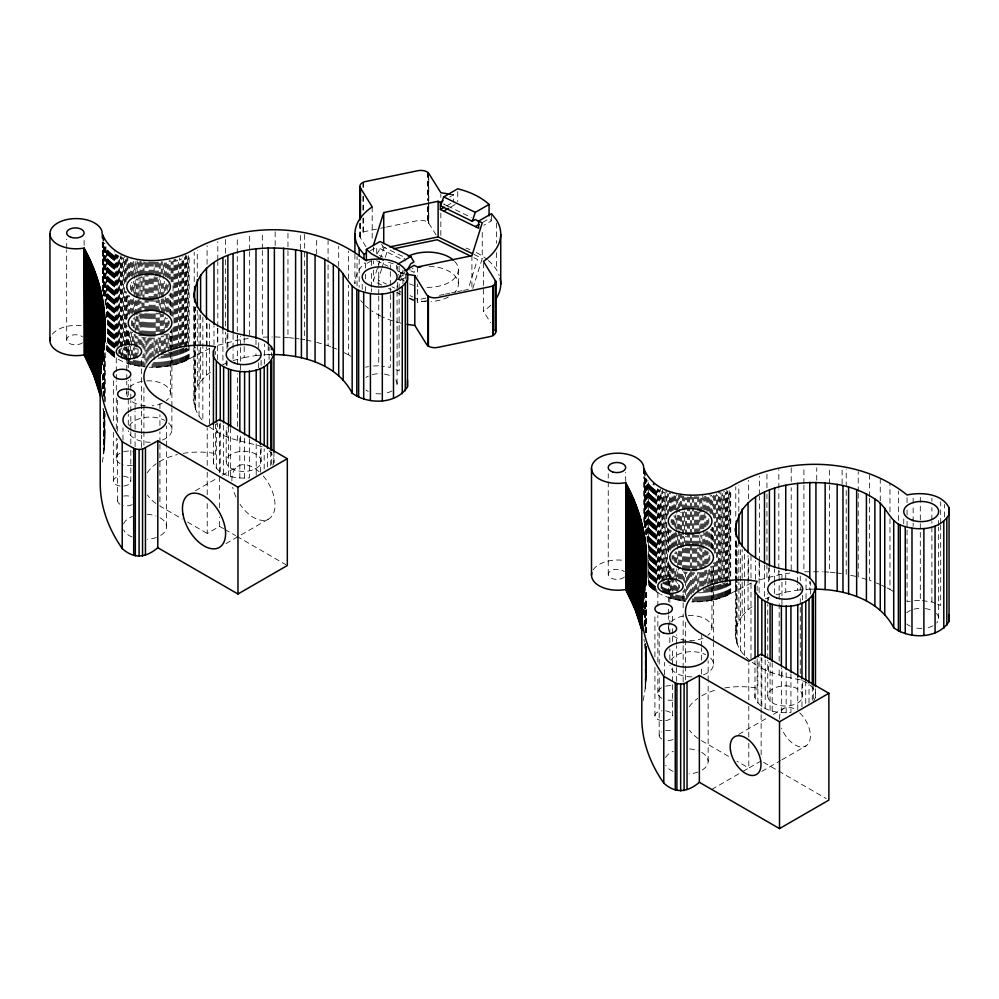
<?xml version="1.0" encoding="UTF-8"?>
<svg xmlns="http://www.w3.org/2000/svg" width="999" height="999" viewBox="0 0 999 999"><rect width="100%" height="100%" fill="white"/><g stroke="black" fill="none" stroke-linecap="round" stroke-linejoin="round"><path stroke-width="0.75" stroke-dasharray="5 3.75" d="M66.671 339.76L66.671 249.962M66.671 248.414L66.671 239.123M84.116 245.354L84.116 237.612M102.447 290.597L102.323 242.02M102.522 388.673L102.522 374.75M102.597 291.184L102.597 241.633M102.847 388.948L102.685 374.101M102.772 290.209L102.772 242.22M102.997 388.299L102.997 374.375M102.959 290.796L102.959 242.794M103.297 388.574L103.297 374.637M103.172 291.371L103.172 241.82M105.07 433.017L103.434 408.054M103.434 387.937L103.434 374.001M103.409 290.397L103.409 242.395M102.348 462.15L103.684 453.971L103.559 408.966M103.684 395.941L103.684 356.443M103.659 295.604L103.659 242.969M103.684 453.971L103.921 411.7M103.921 396.416L103.809 356.593M103.921 296.179L103.921 243.531M103.796 453.071L104.133 411.625M104.133 396.491L104.021 356.805M104.021 451.248L104.233 411.326M104.321 395.879L104.333 356.506M104.208 295.192L104.208 244.106M104.233 449.425L104.42 411.6M104.408 396.516L104.495 356.78M104.52 295.754L104.52 243.119M104.57 445.779L104.708 411.451L104.408 447.602M104.583 396.391L104.72 356.418M104.92 401.61L104.957 350.137M104.845 296.316L104.845 243.669M104.77 443.044L105.02 413.886M105.02 401.498L104.995 350.237M105.195 304.608L105.195 245.779M105.557 305.157L105.557 246.328M105.944 304.158L105.944 245.317M145.017 337.487L145.017 366.908C130.894 365.384 115.672 361.001 106.344 349.588L106.344 343.394M106.344 317.083L106.344 247.415M106.768 350.125L106.768 343.931M106.768 317.62L106.768 247.939M107.205 350.661L107.205 342.919M107.205 316.596L107.205 246.928M107.667 351.186L107.667 249.001M108.142 351.71L108.142 247.977M108.641 352.222L108.641 248.489M109.153 352.734L109.153 249.001M109.678 353.234L109.678 249.5M110.227 353.733L110.227 251.548M110.789 354.22L110.789 250.487M111.364 354.707L111.364 250.974M111.963 355.182L111.963 251.448M112.575 355.656L112.575 251.923M113.199 356.119L113.199 252.385M113.362 481.106L113.362 431.556M113.362 420.716L113.362 378.921M113.849 356.581L113.849 252.847M114.498 357.03L114.498 251.748M115.172 346.628L115.172 253.734M115.872 347.065L115.872 254.171M116.284 458.354L116.284 438.224M116.284 428.933L116.284 397.964M116.284 390.234L116.284 380.944M116.284 379.395L116.284 373.201M116.284 371.653L116.284 357.717M116.571 345.941L116.571 254.595M117.295 346.353L117.295 255.007M117.632 500.849L117.632 438.911M117.632 431.168L117.632 400.212M118.019 345.217L118.019 255.419M118.769 353.359L118.769 350.262M118.769 344.068L118.769 255.819M119.53 353.758L119.53 349.113M119.53 342.919L119.53 256.219M120.305 354.133L120.305 347.939M120.305 346.391L120.305 256.593M121.091 357.605L121.091 348.314M121.091 346.765L121.091 255.419M121.89 357.967L121.89 348.688M121.89 347.14L121.89 257.342M122.702 355.232L122.702 347.49M122.702 345.941L122.702 257.692M122.977 440.184L122.977 427.797M123.526 358.678L123.526 347.839M123.526 341.646L123.526 256.493M124.363 359.016L124.363 346.628M124.363 345.08L124.363 256.83M125.212 359.34L125.212 346.953M125.212 345.404L125.212 291.221M125.212 281.93L125.212 258.704M126.074 359.652L126.074 347.277M126.074 345.729L126.074 291.533M126.074 282.242L126.074 259.028M126.773 393.506L126.773 381.118M126.773 379.57L126.773 371.828M126.773 370.279L126.773 325.374M126.773 319.18L126.773 292.869M126.935 359.965L126.935 346.029M126.935 344.48L126.935 325.899M126.935 318.169L126.935 293.394M126.935 279.458L126.935 257.779M127.822 363.361L127.822 346.328M127.822 344.78L127.822 329.295M127.822 315.359L127.822 295.242M127.822 278.209L127.822 258.079M128.272 425.124L128.272 414.285M128.272 412.737L128.272 391.059M128.272 389.51L128.272 380.219M128.272 367.832L128.272 361.638M128.272 360.09L128.272 346.154M128.272 344.605L128.272 329.133M128.709 363.648L128.709 346.616M128.709 345.067L128.709 331.131M128.709 314.111L128.709 295.529M128.709 276.948L128.709 259.915M129.608 363.923L129.608 331.418M129.608 314.385L129.608 295.804M129.608 277.223L129.608 260.19M130.519 364.198L130.519 361.101M130.519 359.553L130.519 331.68M130.519 313.099L130.519 296.066M130.519 289.872L130.519 283.691M130.519 275.949L130.519 260.464M123.751 486.063A8.716 5.032 0 0 0 130.807 481.043L130.807 450.187M130.807 443.993L130.807 431.605M130.807 430.057L130.807 413.024M130.807 411.476L130.807 400.636M130.807 399.088L130.807 391.346M130.807 389.797L130.807 378.958M131.431 364.448L131.431 361.351M131.431 355.157L131.431 347.415M131.431 345.866L131.431 331.943M131.431 325.749L131.431 319.555M131.431 313.361L131.431 297.877M131.431 291.683L131.431 282.392M131.431 276.199L131.431 259.166M132.355 364.697L132.355 361.601M132.355 355.407L132.355 347.664M132.355 341.471L132.355 332.18M132.355 325.986L132.355 319.792M132.355 313.611L132.355 296.578M132.355 290.384L132.355 282.642M132.355 276.448L132.355 259.415M133.292 364.935L133.292 360.289M133.292 358.741L133.292 347.902M133.292 341.708L133.292 333.966M133.292 327.772L133.292 318.481M133.292 312.287L133.292 298.364M133.292 292.17L133.292 281.331M133.292 275.137L133.292 259.653M134.241 365.159L134.241 360.514M134.241 358.966L134.241 346.578M134.241 345.03L134.241 334.19M134.241 327.997L134.241 317.158M134.241 315.609L134.241 298.589M134.241 297.04L134.241 280.007M134.241 278.459L134.241 261.426M135.077 446.703L135.077 411.089M135.077 409.54L135.077 398.701M135.19 365.372L135.19 359.178M135.19 357.63L135.19 348.339M135.19 346.79L135.19 334.403M135.19 332.854L135.19 315.834M135.19 314.285L135.19 300.349M135.19 294.156L135.19 280.22M135.19 274.026L135.19 261.638M136.139 365.572L136.139 359.378M136.139 357.829L136.139 348.539M136.139 346.99L136.139 336.163M136.139 329.97L136.139 316.034M136.139 314.485L136.139 299.001M136.139 297.452L136.139 278.871M136.139 277.322L136.139 260.289M137.1 365.771L137.1 359.578M137.1 358.029L137.1 348.738M137.1 347.19L137.1 336.351M137.1 330.157L137.1 316.221M137.1 314.673L137.1 299.188M137.1 297.64L137.1 279.071M137.1 272.877L137.1 260.489M138.074 365.946L138.074 359.752M138.074 353.559L138.074 348.913M138.074 342.719L138.074 336.538M138.074 330.344L138.074 314.86M138.074 313.311L138.074 299.375M138.074 297.827L138.074 277.697M138.074 276.149L138.074 260.664M139.048 366.121L139.048 358.379M139.048 344.443L139.048 335.152M139.048 333.604L139.048 315.022M139.048 313.474L139.048 277.872M139.048 276.323L139.048 260.839M140.035 366.283L140.035 358.541M140.035 344.605L140.035 313.636M140.035 312.088L140.035 301.248M140.035 299.7L140.035 276.486M140.035 274.937L140.035 261.001M141.021 366.421L141.021 358.678M141.021 344.755L141.021 313.786M141.021 312.237L141.021 301.398M141.021 295.204L141.021 276.623M141.021 275.075L141.021 261.151M141.596 447.515L141.596 435.127M141.596 433.578L141.596 410.352M141.596 408.803L141.596 357.717M142.008 366.558L142.008 357.267M142.008 346.428L142.008 337.15M142.008 335.602L142.008 313.923M142.008 307.729L142.008 301.536M142.008 295.342L142.008 276.76M142.008 275.212L142.008 262.824M143.007 366.683L143.007 354.295M143.007 348.102L143.007 337.275M143.007 335.726L143.007 314.048M143.007 307.854L143.007 301.661M143.007 300.112L143.007 262.949M143.918 445.229L143.918 386.401M144.006 366.795L144.006 337.387M144.006 335.839L144.006 314.161M144.006 307.967L144.006 261.526M145.017 335.939L145.017 312.712M145.017 311.164L145.017 261.626M146.029 363.898L146.029 337.575M146.029 336.026L146.029 312.799M146.029 311.251L146.029 261.713M147.028 362.425L147.028 337.65M147.028 336.101L147.028 312.887M147.028 311.338L147.028 261.788M148.052 360.951L148.052 337.724M148.052 336.176L148.052 312.949M148.052 311.401L148.052 261.863M149.063 359.453L149.063 337.774M149.063 336.226L149.063 261.913M150.075 357.954L150.075 337.824M150.075 336.276L150.075 261.963M151.099 357.979L151.099 337.849M151.099 336.313L151.099 261.988M209.765 348.389L191.296 357.729A51.486 29.72 0 0 1 189.148 358.991C177.884 365.135 164.847 367.42 152.11 367.295L152.11 364.198M152.11 356.456L152.11 337.874M152.11 336.326L152.11 262.013M153.134 367.307L153.134 362.662M153.134 356.468L153.134 337.887M153.134 336.338L153.134 262.025M154.158 367.295L154.158 361.101M154.158 359.553L154.158 337.887M154.158 336.338L154.158 300.724M154.158 299.176L154.158 262.025M155.17 367.282L155.17 361.089M155.17 354.895L155.17 337.874M155.17 336.326L155.17 300.711M155.17 299.163L155.17 277.485M155.17 275.936L155.17 262M156.194 367.257L156.194 359.515M156.194 353.321L156.194 337.849M156.194 331.656L156.194 313.074M156.194 311.526L156.194 300.687M156.194 299.138L156.194 277.46M156.194 275.911L156.194 261.975M157.205 367.22L157.205 359.478M157.205 353.284L157.205 337.812M157.205 331.618L157.205 313.037M157.205 311.488L157.205 300.649M157.205 299.101L157.205 277.422M157.205 275.874L157.205 261.938M158.229 367.17L158.229 357.879M158.229 356.331L158.229 337.762M158.229 331.568L158.229 312.987M158.229 311.438L158.229 277.372M158.229 275.824L158.229 261.888M159.241 367.108L159.241 357.829M159.241 351.636L159.241 337.699M159.241 331.506L159.241 298.988M159.241 297.44L159.241 278.858M159.241 277.31L159.241 261.838M159.927 444.168L159.927 506.093L182.268 519.018M159.927 442.619L159.927 431.78M159.927 425.586L159.927 414.747M159.927 408.554L159.927 402.36M160.252 367.045L160.252 357.754M160.252 351.561L160.252 336.076M160.252 334.528L160.252 300.462M160.252 294.268L160.252 278.796M160.252 277.247L160.252 261.763M161.264 366.958L161.264 356.119M161.264 354.57L161.264 335.989M161.264 334.44L161.264 314.323M161.264 312.774L161.264 298.838M161.264 297.29L161.264 280.257M161.264 274.063L161.264 261.676M162.263 366.858L162.263 356.019M162.263 354.483L162.263 335.901M162.263 334.353L162.263 314.223M162.263 312.675L162.263 298.738M162.263 297.19L162.263 280.157M162.263 273.963L162.263 261.588M163.274 366.758L163.274 355.919M163.274 354.37L163.274 335.789M163.274 334.24L163.274 314.111M163.274 312.562L163.274 298.639M163.274 297.09L163.274 280.057M163.274 278.509L163.274 261.476M164.273 366.633L164.273 354.258M164.273 352.709L164.273 334.128M164.273 332.58L164.273 315.547M164.273 313.998L164.273 298.514M164.273 292.32L164.273 281.481M164.273 275.287L164.273 262.912M165.26 366.508L165.26 354.121M165.26 352.572L165.26 333.991M165.26 327.797L165.26 316.97M165.26 310.776L165.26 296.84M165.26 290.647L165.26 282.904M165.26 276.711L165.26 262.774M166.259 366.371L166.259 353.983M166.259 347.789L166.259 333.853M166.259 327.66L166.259 318.369M166.259 312.175L166.259 296.691M166.259 288.961L166.259 282.767M166.259 276.573L166.259 261.089M166.583 526.698L166.583 447.727M166.583 446.178L166.583 426.061M167.245 366.221L167.245 353.833M167.245 347.64L167.245 333.703M167.245 327.51L167.245 318.219M167.245 312.025L167.245 296.541M167.245 290.347L167.245 284.153M167.245 277.959L167.245 260.939M168.219 366.046L168.219 353.671M168.219 352.123L168.219 333.541M168.219 325.799L168.219 319.605M168.219 311.863L168.219 296.378M168.219 287.088L168.219 283.991M168.219 277.797L168.219 260.776M169.193 365.871L169.193 331.818M169.193 324.076L169.193 320.979M169.193 313.236L169.193 294.655M169.193 279.171L169.193 260.602M170.167 365.696L170.167 351.76M170.167 350.212L170.167 331.631M170.167 314.598L170.167 292.919M170.167 278.996L170.167 260.414M170.392 393.306L170.392 351.511M170.392 349.962L170.392 331.381M170.392 314.348L170.392 294.218M171.129 365.497L171.129 351.561M171.129 350.012L171.129 329.882M171.129 315.946L171.129 291.184M171.129 281.893L171.129 261.763M171.89 429.57L171.89 407.892M171.89 406.343L171.89 352.16M171.89 350.612L171.89 328.933M172.078 365.284L172.078 352.897M172.078 346.703L172.078 329.682M172.078 315.746L172.078 290.971M172.078 281.681L172.078 261.551M173.027 365.072L173.027 351.136M173.027 349.588L173.027 327.909M173.027 317.07L173.027 261.338M173.963 364.835L173.963 350.899M173.963 349.363L173.963 259.553M174.9 364.598L174.9 350.661M174.9 349.113L174.9 259.315M175.812 364.348L175.812 350.412M175.812 348.863L175.812 259.066M176.736 364.086L176.736 350.149M176.736 348.601L176.736 260.352M177.635 363.811L177.635 349.887M177.635 348.339L177.635 260.09M178.534 363.536L178.534 259.802M179.42 363.236L179.42 349.313M179.42 347.764L179.42 257.967M180.295 362.937L180.295 349.001M180.295 347.452L180.295 259.203M181.156 362.625L181.156 348.688M181.156 347.14L181.156 258.891M182.005 362.312L182.005 258.579M182.854 361.975L182.854 256.693M183.679 361.638L183.679 257.904M184.503 361.288L184.503 348.901M184.503 347.352L184.503 257.555M185.315 360.926L185.315 348.539M185.315 346.99L185.315 255.644M186.101 360.552L186.101 348.164M186.101 346.616L186.101 255.269M186.888 360.177L186.888 347.789M186.888 346.241L186.888 256.443M187.65 359.79L187.65 348.951M187.65 342.757L187.65 256.056M188.411 359.39L188.411 348.551M188.411 347.003L188.411 255.657M189.148 358.991L189.148 255.257M202.847 317.22L202.847 420.954C197.814 415.247 194.081 408.191 193.831 400.449L193.831 347.802M193.831 346.253L193.831 304.458M194.218 355.919L194.218 304.832M194.218 281.606L194.218 252.185M193.831 400.449L194.63 393.344L194.63 305.095M194.955 407.53L194.955 306.893M195.529 409.278L195.529 347.34M195.529 345.791L195.529 307.093M194.63 393.344L197.352 386.413L197.265 309.29M197.265 276.773L197.265 250.449M199.038 416.096L199.038 313.911M197.352 386.413L200.612 381.418L200.612 347.352M200.612 345.804L200.612 314.847M200.612 381.418L206.481 375.162L206.481 347.302M206.481 345.754L206.481 320.979M207.08 346.316L207.08 321.541M207.08 264.26L207.08 245.679M223.564 528.658L219.58 526.348L207.218 533.466L207.218 500.949M207.218 494.755L207.218 471.54M207.218 465.347L207.218 428.184M209.415 423.876L209.415 348.002M209.415 346.453L209.415 321.69M249.363 439.173L249.363 477.884C236.376 478.921 219.28 476.685 213.424 463.211L213.486 425.187M213.986 344.755L213.986 326.173M213.424 463.211L213.486 457.704L215.572 453.596L215.572 424.175M215.572 354.508L215.572 351.411M216.321 468.469L216.321 423.576M262.163 446.728C247.365 441.933 231.194 440.609 217.545 432.317L217.545 423.027M217.545 359.553L217.545 328.584M217.807 328.296L217.807 345.329L237.275 340.234L248.276 338.499M217.807 326.748L217.807 261.726M217.807 260.177L217.807 241.596M219.58 526.348L219.58 517.057M219.58 507.779L219.58 422.614M220.267 471.928L220.267 422.39M222.914 329.021L222.914 364.623L231.768 361.076M223.626 473.901L223.626 424.363M225.374 343.032L225.374 332.192M225.374 325.999L225.374 259.428M225.374 253.234L225.374 237.75M226.199 461.313L226.199 427.247M226.199 365.322L226.199 360.676M227.01 436.863L227.01 427.572M227.01 365.646L227.01 361.001M227.01 348.614L227.01 331.581M227.859 347.015L227.859 331.531M228.521 475.899L228.521 426.348M230.644 476.535L230.644 428.534M233.067 359.053L233.067 349.762M233.067 348.214L233.067 334.278M237.275 340.234L237.275 255.082M237.275 253.534L237.275 236.513M237.6 440.497L237.6 432.754M237.6 426.561L237.6 373.926M237.6 364.635L237.6 347.602M237.6 346.054L237.6 335.214M239.822 478.059L239.822 434.715M240.397 441.258L240.397 435.064M240.397 370.03L240.397 346.815M240.397 345.267L240.397 335.976M233.067 360.602L244.193 357.542L244.193 337.412M244.605 478.184L244.605 436.388M249.65 335.177L249.65 251.573M249.65 250.025L249.65 232.992M244.193 357.542L255.994 355.519L255.994 350.874M255.994 344.68L255.994 340.035M256.206 475.074L256.206 442.569M258.691 367.844L258.691 361.65M258.691 347.714L258.704 341.521M260.402 472.202L260.402 445.879M261.089 461.401A17.445 10.077 0 0 0 234.99 452.609A17.445 10.077 0 0 0 234.852 470.054A17.445 10.077 0 0 0 261.089 461.401L261.089 445.916M261.089 365.409L261.089 359.215M262.337 250.462L262.337 337.163L272.327 336.975M262.337 248.913L262.337 231.88M264.186 468.956L264.186 448.826M264.473 364.111L264.473 343.981M267.457 466.933L267.457 451.448M263.636 354.932L268.207 354.595L268.207 345.304M269.106 359.528L269.106 347.14M270.717 465.584L270.717 451.648M271.416 355.756L271.416 352.659M271.728 464.323L271.728 451.948M272.814 465.097L273.901 462.762L273.901 453.471M275.175 245.579L275.175 231.643M293.556 338.211L287.962 337.55L287.962 232.268M300.537 249.25L300.537 235.314M304.658 234.453L304.658 339.735L300.537 339.048M316.671 254.096L316.671 237.063M330.731 346.79L328.072 345.754L328.072 263.699M328.072 262.15L328.072 240.472M338.698 266.308L338.698 246.179M350.874 356.318L348.401 354.757L348.401 285.09M348.401 278.896L348.401 251.024M357.055 285.914L357.055 256.506M362.187 289.298L362.187 283.104M365.497 291.308L365.497 286.663M365.497 278.921L365.497 274.275M365.497 268.094L365.497 261.9M371.591 291.77L371.591 288.674M371.591 287.125L371.591 271.641M371.591 265.447L371.591 260.801M378.746 296.079L378.746 365.759L371.591 366.084M378.746 294.53L378.746 260.477M390.322 294.593L390.322 367.357L381.643 366.158M390.322 293.044L390.322 286.85M390.322 285.302L390.322 271.366M390.322 269.817L390.322 262.075M397.09 383.828L397.09 292.482M397.09 290.934L397.09 283.192M399.138 290.397L399.138 370.904L392.844 368.369M399.138 288.848L399.138 265.622M402.934 283.778L402.934 269.842M405.756 279.083L405.756 272.889M608.241 574.338L608.241 473.713M625.686 481.493L625.686 472.202M643.368 614.997L643.368 608.803M643.556 614.36L643.556 609.715M643.743 613.711L643.743 609.065M643.918 614.622L643.918 609.977M644.018 522.09L643.88 476.61M644.093 613.973L644.093 609.328M644.168 522.677L644.168 477.772M644.405 625.087L644.405 600.312M644.33 521.703L644.33 476.81M644.567 625.986L644.567 601.223M644.53 526.935L644.53 477.385M644.717 625.349L644.717 600.574M644.742 527.509L644.742 476.411M644.855 626.261L644.855 599.937M644.967 526.535L644.967 476.985M643.206 700.536A304.42 175.749 0 0 1 643.731 697.639L645.242 688.561L645.242 643.668M645.254 625.886L645.129 600.212M645.217 527.097L645.217 477.559M645.242 688.561L645.366 643.831M645.366 625.724L645.366 600.474M645.366 687.662L645.591 644.03M645.479 626.361L645.479 600.049M645.491 527.672L645.491 476.573M645.479 686.75L645.691 646.216M645.704 632.629L645.804 591.733M645.779 534.428L645.779 480.232M645.691 684.927L645.978 646.191M645.978 632.255L646.066 591.371M646.078 534.989L646.078 479.245M645.978 682.192L646.128 646.316M646.141 632.529L646.203 591.208M646.128 680.369L646.341 646.103M646.44 632.467L646.39 591.283M646.415 533.99L646.415 479.807M646.328 677.634L646.515 646.128M646.628 632.629L646.578 591.196M646.753 534.552L646.753 478.808M647.127 541.296L647.127 480.906M647.502 541.833L647.502 481.456M647.914 542.382L647.914 480.444M660.339 594.143L653.521 589.772L648.326 584.715L648.326 482.529M648.776 585.252L648.776 481.518M649.225 585.776L649.225 482.042M649.7 586.301L649.7 482.567M650.199 586.813L650.199 483.079M650.711 587.325L650.711 485.139M651.236 587.824L651.236 484.09M651.785 588.324L651.785 484.59M652.347 588.811L652.347 485.077M652.921 589.298L652.921 484.016M653.521 589.772L653.521 482.942M654.133 590.247L654.133 483.416M654.757 590.709L654.757 486.975M661.9 720.641A8.716 5.032 0 0 1 654.919 715.696L654.919 666.146M654.919 656.855L654.919 615.059M655.406 591.171L655.406 487.437M656.068 583.878L656.068 487.887M656.743 592.057L656.743 588.96M656.743 582.767L656.743 488.324M657.429 580.107L657.429 488.761M657.841 692.944L657.854 671.266M657.854 661.975L657.854 632.554M657.854 626.361L657.854 615.534M657.854 606.243L657.854 590.759M658.129 578.983L658.129 489.185M658.853 579.395L658.853 489.597M659.19 735.439L659.19 673.501M659.19 664.21L659.19 633.254M659.59 579.807L659.59 490.01M660.339 578.658L660.339 488.861M661.101 588.336L661.101 583.691M661.101 577.509L661.101 490.809M661.862 588.723L661.862 582.529M661.862 580.981L661.862 491.183M662.649 592.195L662.649 582.904M662.649 581.356L662.662 490.01M663.461 592.557L663.461 581.718M663.461 580.169L663.461 491.92M664.273 592.919L664.273 582.08M664.273 580.531L664.273 492.282M664.535 674.775L664.535 662.387M665.097 593.269L665.097 582.429M665.097 576.236L665.097 492.632M665.921 593.606L665.921 581.218M665.921 579.67L665.921 491.421M666.77 593.93L666.77 581.543M666.77 579.994L666.77 491.745M667.632 594.243L667.632 527.672M667.632 515.284L667.632 493.606M668.343 628.096L668.343 615.709M668.343 614.16L668.343 607.966M668.343 601.773L668.343 561.513M668.343 552.222L668.343 527.46M668.506 594.555L668.506 562.037M668.506 551.198L668.506 527.984M668.506 514.048L668.506 493.918M669.38 594.855L669.38 580.918M669.38 579.37L669.38 563.886M669.38 549.949L669.38 529.832M669.38 511.251L669.38 492.669M669.829 659.715L669.829 648.875M669.829 642.682L669.829 616.358M669.829 602.422L669.829 596.228M669.829 594.68L669.829 563.723M685.576 571.977L685.576 601.386L670.267 598.239L670.267 581.206M670.267 579.657L670.267 564.173M670.267 550.237L670.267 530.119M670.267 511.538L670.267 492.957M671.166 598.513L671.166 565.996M671.166 548.975L671.166 530.394M671.166 522.652L671.166 519.555M671.166 511.813L671.166 494.78M672.077 598.788L672.077 592.594M672.077 591.046L672.077 566.271M672.077 560.077L672.077 555.432M672.077 547.689L672.077 532.205M672.077 524.463L672.077 516.72M672.077 510.539L672.077 491.958M665.646 720.616A8.716 5.032 0 0 0 672.364 715.734L672.364 683.216M672.364 681.668L672.364 666.196M672.364 664.647L672.364 647.614M672.364 641.42L672.364 635.227M672.364 633.678L672.364 627.484M672.364 621.291L672.364 613.548M673.001 599.038L673.001 592.844M673.001 591.296L673.001 566.52M673.001 558.791L673.001 555.694M673.001 547.952L673.001 532.467M673.001 524.725L673.001 516.982M673.001 510.789L673.001 492.207M673.925 599.288L673.925 596.191M673.925 589.997L673.925 568.319M673.925 560.576L673.925 554.383M673.925 546.64L673.925 532.717M673.925 524.975L673.925 515.684M673.925 509.49L673.925 494.006M674.862 599.525L674.862 596.428M674.862 590.234L674.862 582.492M674.862 576.298L674.862 568.556M674.862 562.362L674.862 553.071M674.862 546.878L674.862 532.942M674.862 526.76L674.862 515.921M674.862 509.727L674.862 494.243M675.799 599.75L675.799 592.007M675.799 590.459L675.799 578.071M675.799 576.523L675.799 568.781M675.799 562.587L675.799 551.748M675.799 545.554L675.799 530.069M675.799 528.533L675.799 511.5M675.799 509.952L675.799 492.919M676.635 681.293L676.635 667.357M676.635 665.809L676.635 645.679M676.635 644.13L676.635 634.84M676.748 599.962L676.748 581.381M676.748 579.832L676.748 568.993M676.748 562.799L676.748 551.96M676.748 545.766L676.748 533.391M676.748 531.843L676.748 514.81M676.748 513.261L676.748 494.68M677.709 600.162L677.709 593.968M677.709 592.419L677.709 583.129M677.709 576.935L677.709 569.205M677.709 567.657L677.709 550.624M677.709 549.075L677.709 535.139M677.709 528.946L677.709 513.461M677.709 511.913L677.709 496.428M678.671 600.362L678.671 591.071M678.671 589.522L678.671 580.232M678.671 578.683L678.671 566.296M678.671 564.747L678.671 546.166M678.671 544.617L678.671 530.681M678.671 529.133L678.671 510.564M678.671 509.015L678.671 495.079M679.645 600.536L679.645 594.343M679.645 588.149L679.645 585.052M679.645 578.858L679.645 571.116M679.645 564.922L679.645 546.353M679.645 544.805L679.645 530.869M679.645 529.32L679.645 509.19M679.645 507.642L679.645 495.254M680.619 600.711L680.619 592.969M680.619 579.033L680.619 571.291M680.619 565.097L680.619 512.462M680.619 506.268L680.619 493.881M681.593 600.861L681.593 593.131M681.593 579.195L681.593 571.453M681.593 565.259L681.593 512.612M681.593 506.418L681.593 495.591M682.579 601.011L682.579 591.72M682.579 579.333L682.579 548.376M682.579 546.828L682.579 535.988M682.579 534.44L682.579 511.213M682.579 509.665L682.579 495.729M683.154 682.105L683.154 669.717M683.154 668.169L683.154 644.942M683.154 643.393L683.154 613.985M683.154 607.792L683.154 590.759M683.578 601.148L683.578 590.309M683.578 581.018L683.578 571.728M683.578 570.192L683.578 548.513M683.578 546.965L683.578 536.126M683.578 534.577L683.578 511.351M683.578 509.802L683.578 495.866M684.577 601.273L684.577 588.886M684.577 582.692L684.577 571.853M684.577 570.317L684.577 548.638M684.577 542.445L684.577 536.251M684.577 530.057L684.577 511.476M684.577 509.927L684.577 497.539M685.476 679.819L685.476 620.978M685.576 570.429L685.576 547.202M685.576 545.654L685.576 536.363M685.576 534.815L685.576 497.652M686.575 599.937L686.575 572.077M686.575 570.529L686.575 547.302M686.575 545.754L686.575 536.463M686.575 534.915L686.575 497.764M687.587 598.488L687.587 572.165M687.587 570.616L687.587 547.39M687.587 545.841L687.587 496.303M688.598 597.015L688.598 572.24M688.598 570.691L688.598 547.477M688.598 545.929L688.598 496.378M689.61 595.529L689.61 572.315M689.61 570.766L689.61 547.539M689.61 545.991L689.61 496.453M690.621 594.043L690.621 569.268M690.621 567.719L690.621 544.505M690.621 542.957L690.621 494.955M691.645 594.093L691.645 569.318M691.645 567.769L691.645 544.542M691.645 542.994L691.645 496.553M751.323 582.979L732.854 592.32A51.486 29.72 0 0 1 730.719 593.581C719.143 599.875 705.731 602.135 692.657 601.86L692.657 598.763M692.657 592.569L692.657 572.439M692.657 570.891L692.657 547.677M692.657 546.128L692.657 496.578M693.681 601.885L693.681 598.788M693.681 592.594L693.681 572.464M693.681 570.916L693.681 547.689M693.681 546.141L693.681 496.603M694.692 601.885L694.692 597.252M694.692 591.058L694.692 572.477M694.692 570.928L694.692 547.702M694.692 546.153L694.692 535.314M694.692 533.766L694.692 496.615M695.716 601.885L695.716 595.691M695.716 589.497L695.716 572.477M695.716 570.928L695.716 547.702M695.716 546.153L695.716 535.314M695.716 533.766L695.716 496.603M696.74 601.873L696.74 595.679M696.74 589.485L696.74 572.452M696.74 570.916L696.74 547.689M696.74 546.141L696.74 535.302M696.74 533.753L696.74 496.59M697.752 601.848L697.752 594.105M697.752 592.557L697.752 572.427M697.752 566.246L697.752 547.664M697.752 546.116L697.752 535.277M697.752 533.728L697.752 512.05M697.752 510.501L697.752 496.565M698.776 601.81L698.776 592.519M698.776 590.971L698.776 572.39M698.776 566.208L698.776 547.627M698.776 546.078L698.776 535.239M698.776 533.691L698.776 512.012M698.776 510.464L698.776 496.528M699.787 601.76L699.787 592.469M699.787 586.276L699.787 569.255M699.787 567.707L699.787 544.48M699.787 542.932L699.787 532.092M699.787 530.544L699.787 496.478M700.799 601.698L700.799 592.407M700.799 586.226L700.799 547.514M700.799 545.966L700.799 535.127M700.799 528.933L700.799 513.449M700.799 511.9L700.799 496.428M701.498 674.113L701.498 666.37M701.498 660.177L701.498 647.789M701.498 646.241L701.498 635.401M701.81 601.635L701.81 592.345M701.81 586.151L701.81 570.666M701.81 569.118L701.81 548.988M701.81 547.44L701.81 535.052M701.81 528.858L701.81 513.386M701.81 511.838L701.81 496.353M702.821 601.548L702.821 592.257M702.821 586.063L702.821 567.482M702.821 565.933L702.821 545.816M702.821 544.268L702.821 534.977M702.821 528.783L702.821 510.202M702.821 508.653L702.821 494.717M703.833 601.448L703.833 587.512M703.833 585.963L703.833 567.395M703.833 565.846L703.833 545.716M703.833 544.168L703.833 530.232M703.833 528.683L703.833 511.65M703.833 510.102L703.833 497.714M704.832 601.348L704.832 590.509M704.832 584.315L704.832 565.734M704.832 564.185L704.832 550.249M704.832 544.055L704.832 533.216M704.832 527.035L704.832 511.55M704.832 510.002L704.832 494.517M705.831 601.223L705.831 585.739M705.831 584.19L705.831 565.621M705.831 564.073L705.831 547.04M705.831 545.491L705.831 528.459M705.831 526.91L705.831 516.071M705.831 509.877L705.831 494.393M706.83 601.098L706.83 588.711M706.83 582.517L706.83 570.129M706.83 563.936L706.83 551.548M706.83 545.354L706.83 531.431M706.83 525.237L706.83 517.494M706.83 511.301L706.83 495.816M707.816 600.961L707.816 588.573M707.816 587.025L707.816 569.992M707.816 563.798L707.816 551.411M707.816 545.217L707.816 531.281M707.816 525.087L707.816 517.357M707.816 511.163L707.816 495.679M708.154 761.275L708.154 682.317M708.154 680.769L708.154 660.651M708.803 600.799L708.803 585.327M708.803 583.778L708.803 568.294M708.803 562.1L708.803 552.809M708.803 546.615L708.803 531.131M708.803 523.389L708.803 518.743M708.803 511.001L708.803 495.529M709.777 600.636L709.777 568.131M709.777 560.389L709.777 554.195M709.777 546.453L709.777 530.968M709.777 512.387L709.777 493.818M710.751 600.461L710.751 586.538M710.751 584.989L710.751 566.408M710.751 547.827L710.751 529.245M710.751 513.761L710.751 495.192M711.725 600.274L711.725 586.351M711.725 584.802L711.725 566.221M711.725 547.639L711.725 529.058M711.725 513.573L711.725 495.005M711.95 627.896L711.95 587.649M711.95 581.455L711.95 565.971M711.95 548.938L711.95 527.26M712.687 600.087L712.687 586.151M712.687 584.602L712.687 566.021M712.687 548.988L712.687 527.322M712.687 514.935L712.687 496.353M713.448 664.16L713.448 642.482M713.448 640.933L713.448 563.523M713.636 599.875L713.636 582.842M713.636 581.293L713.636 562.724M713.636 550.337L713.636 524.013M713.636 517.819L713.636 493.044M714.585 599.662L714.585 585.726M714.585 584.178L714.585 562.499M714.585 553.209L714.585 494.38M715.521 599.425L715.521 585.489M715.521 583.94L715.521 562.275M715.521 552.984L715.521 494.143M716.458 599.188L716.458 585.252M716.458 583.703L716.458 493.906M717.382 598.938L717.382 585.002M717.382 583.453L717.382 495.204M718.293 598.676L718.293 581.643M718.293 580.094L718.293 491.845M719.193 598.401L719.193 491.57M720.092 598.126L720.092 492.844M720.978 597.827L720.978 583.891M720.978 582.355L720.978 492.544M721.852 597.527L721.852 585.139M721.852 578.945L721.852 493.793M722.714 597.215L722.714 584.827M722.714 583.279L722.714 493.481M723.576 596.89L723.576 491.62M724.412 596.565L724.412 491.283M725.249 596.228L725.249 583.841M725.249 582.292L725.249 492.495M726.061 595.866L726.061 583.491M726.061 581.942L726.061 492.145M726.872 595.516L726.872 583.129M726.872 581.58L726.872 490.234M727.672 595.142L727.672 582.754M727.672 581.206L727.672 491.408M728.446 594.767L728.446 583.928M728.446 577.734L728.446 491.033M729.22 594.38L729.22 583.541M729.22 581.992L729.22 490.646M729.969 593.98L729.969 490.247M730.719 593.581L730.719 489.847M749.887 660.551C742.057 654.333 735.751 645.317 735.389 635.027L735.389 582.392M735.389 580.844L735.389 537.487M735.776 590.509L735.776 539.423M735.776 516.196L735.776 486.775M735.389 635.027L736.188 627.934L736.188 539.685M736.513 642.12L736.513 539.935M737.1 643.868L737.1 544.78M736.188 627.934L738.91 621.003L738.91 582.292M738.823 581.031L738.823 543.881M738.823 511.363L738.823 485.039M740.596 650.686L740.596 582.554M740.596 581.006L740.596 548.501M738.91 621.003L742.17 616.008L742.17 549.425M744.405 655.544L744.405 548.713M742.17 616.008L748.051 609.752L748.051 555.569M748.638 580.906L748.638 556.131M748.638 498.851L748.638 480.269M748.788 743.281L748.788 768.056L742.17 771.877M748.788 737.087L748.788 706.118M748.788 699.937L748.788 662.774M750.986 658.466L750.986 579.495M750.986 577.946L750.986 554.732M790.933 673.763L790.933 712.474C777.946 713.511 760.838 711.276 754.982 697.801L754.982 660.651M755.544 579.345L755.544 560.764M754.982 697.801L755.044 692.295L757.142 688.186L757.142 658.766M757.142 590.646L757.142 586.001M757.879 703.059L757.879 659.715M800.261 679.844C786.113 677.122 771.815 673.975 759.103 666.907L759.103 657.617M759.103 592.582L759.103 584.852M759.103 583.304L759.103 561.625M759.365 562.887L759.365 579.919L778.833 574.825L789.834 573.076M759.365 561.338L759.365 496.316M759.365 494.767L759.365 476.186M761.138 754.745L761.138 714.497M761.138 712.949L761.138 657.205M761.825 706.518L761.825 658.528M764.485 565.159L764.485 599.213L769.417 597.09M765.197 708.491L765.197 658.94M766.945 577.622L766.945 494.018M766.945 487.824L766.945 473.888M767.756 695.903L767.756 660.289M767.756 658.741L767.756 604.557M767.756 603.009L767.756 593.718M768.581 671.453L768.581 662.162M768.581 600.237L768.581 597.14M768.581 581.655L768.581 566.171M769.417 580.057L769.417 567.669M770.079 710.489L770.079 662.487M772.202 711.126L772.202 663.124M774.637 593.643L774.637 582.804M774.637 581.256L774.637 568.868M778.833 574.825L778.833 570.179M778.833 568.631L778.833 489.672M778.833 488.124L778.833 469.542M779.158 675.087L779.158 667.344M779.158 661.151L779.158 600.774M779.158 599.225L779.158 582.192M779.158 580.644L779.158 571.353M781.38 712.649L781.38 667.757M781.955 675.848L781.955 669.655M781.955 604.62L781.955 581.406M781.955 579.857L781.955 572.115M776.023 594.805L785.751 592.132L785.751 581.293M785.751 579.745L785.751 572.002M786.163 712.774L786.163 672.527M791.208 569.767L791.208 487.712M791.208 481.518L791.208 467.582M785.751 592.132L797.564 590.109L797.564 583.916M797.564 582.367L797.564 574.625M797.764 709.665L797.764 678.708M800.261 673.651L800.261 597.789M800.261 590.047L800.261 586.95M800.261 580.756L800.261 576.111M801.96 706.78L801.96 680.469M802.647 695.991A17.445 10.077 0 0 0 776.548 687.2A17.445 10.077 0 0 0 776.41 704.645A17.445 10.077 0 0 0 802.647 695.991L802.647 680.506M802.647 599.999L802.647 595.354M803.908 485.052L803.908 571.753L822.427 571.79M803.908 483.504L803.908 466.471M805.743 703.533L805.743 681.867M806.043 598.688L806.043 578.571M809.015 703.071L809.015 684.49M797.564 590.109L809.777 589.173L809.777 581.443M810.664 594.118L810.664 581.73M812.274 700.174L812.274 686.238M813.298 698.913L813.298 686.538M813.298 702.01L815.459 697.352L815.459 688.061M816.732 480.157L816.732 467.782M835.114 572.802L829.532 572.14L829.532 485.439M829.532 483.891L829.532 466.858M842.107 483.841L842.107 468.356M846.215 574.325L846.215 469.043M858.228 493.331L858.228 576.935L866.782 579.482M858.228 491.783L858.228 471.653M869.63 498.276L869.63 580.344L874.949 582.417M869.63 496.728L869.63 475.062M880.256 500.886L880.256 479.22M893.68 591.695L889.972 589.348L889.972 518.131M889.972 511.938L889.972 484.065M898.625 520.504L898.625 491.096M903.758 523.888L903.758 517.694M907.055 521.253L907.055 601.76L913.148 600.674M907.055 515.059L907.055 508.866M907.055 502.672L907.055 496.491M913.148 526.348L913.148 523.251M913.148 521.703L913.148 504.682M913.148 503.134L913.148 495.392M935.663 603.471L931.892 601.947L920.304 600.349L920.304 495.067M931.892 601.947L931.892 521.441M931.892 519.892L931.892 507.504M931.892 501.311L931.892 498.214M938.648 618.418L938.648 527.072M938.648 525.524L938.648 517.782M940.696 524.987L940.696 605.494L936.925 603.97M940.696 523.439L940.696 501.76M944.492 516.82L944.492 504.433M105.07 433.928L104.995 438.486M646.64 668.518L646.515 673.988M273.901 462.762L273.951 458.616L271.416 453.296L269.106 450.874M815.459 697.352L815.509 693.206C813.661 686.538 807.617 682.504 801.41 680.331M381.668 285.04L373.401 280.994L379.682 261.001M380.132 259.578L383.728 248.152L388.261 247.215M381.73 268.594L378.146 280.02L386.476 284.091M382.18 267.17L383.529 262.887M385.327 257.18L387.562 250.037M472.814 288.461L482.242 258.479L482.242 229.058M376.973 253.983L380.057 248.639L383.141 246.865L404.133 257.13M206.481 375.162L210.764 371.94M748.051 609.752L753.408 605.719M449.612 197.053L453.558 194.768L453.558 201.885M446.965 205.694L450.924 203.409M370.367 250.687L376.723 247.015L376.723 254.133L382.854 257.13M455.119 204.545L449.875 207.567L443.706 204.008L471.191 217.457M371.378 260.776L366.358 263.674L364.498 262.113M482.742 222.315L489.073 218.656L491.483 220.816L483.778 225.262M396.528 279.096L400.711 280.232L400.711 273.114L403.396 271.553M398.863 277.747L404.682 274.388L397.677 270.966M400.711 280.232L406.094 277.123M195.454 490.709L216.82 478.396M222.165 475.312L238.187 466.071M225.949 543.606L268.694 518.968M738.686 734.402L768.056 717.444M773.388 714.36L784.065 708.204M711.725 789.447L740.846 772.639M761.825 771.403L780.519 760.614M781.855 759.839L805.881 745.966M761.138 760.938L748.788 768.056L736.962 761.213M365.921 246.653L360.302 237.587A8.716 5.032 0 0 1 360.04 236.925L359.977 236.701A8.716 5.032 0 0 1 362.999 232.255L363.299 232.118A8.716 5.032 0 0 1 365.696 231.356L379.121 228.584M380.619 228.272L385.09 227.347M386.588 227.035L417.919 220.554A8.716 5.032 0 0 1 427.759 222.215L427.997 222.402A8.716 5.032 0 0 1 428.596 222.977L436.126 234.977M425.924 298.152L418.394 299.712L414.235 297.677M439.473 295.354L443.993 294.418M445.492 294.106L450.012 293.169M451.511 292.857L456.031 291.933M457.542 291.621L462.05 290.684M463.561 290.372L468.081 289.435L477.497 259.465L473.339 257.417M426.573 300.699L417.495 302.572L417.495 283.991M365.497 367.17L368.544 366.633M255.994 355.519L262.1 355.057M914.584 600.599L920.304 600.349M268.207 354.595L272.839 354.558M809.777 589.173L814.397 589.148M152.11 367.295L149.063 367.195M691.645 601.823L692.657 601.86M275.175 336.925L282.28 337.275M283.704 337.337L287.962 337.55M823.838 571.865L829.532 572.14M294.955 338.374L299.138 338.873M836.513 572.964L842.107 573.638M450.399 194.218L453.558 194.768M405.244 274.038L400.711 273.114M306.156 340.06L313.661 341.683M850.723 575.299L856.73 576.598M316.671 342.345L328.072 345.754M670.267 598.239L661.101 594.53M332.055 347.302L337.375 349.388M876.273 582.941L880.256 584.502M388.461 262.3L396.528 264.847L396.528 269.131M473.976 254.433L482.242 258.479M380.057 248.639L405.244 260.976M410.851 270.829L414.173 272.465L414.173 268.182M376.685 260.689L387.887 266.171M392.02 286.813L394.805 288.162M410.065 295.642L412.849 297.003M388.561 288.411L391.321 289.76M396.828 292.457L400.961 294.48M409.228 298.526L416.121 301.898M881.642 585.189L885.801 587.262M887.199 587.961L889.972 589.348M344.243 352.684L348.401 354.757M763.536 762.324L777.347 770.316M778.671 771.078L826.235 798.576M701.498 740.684L730.394 757.404M224.887 529.42L235.514 535.564M236.838 536.338L285.976 564.747M187.525 522.065L207.218 533.466M752.147 662.325L759.103 666.907M209.415 426.973L217.545 432.317M483.441 262.899L483.441 311.201L490.509 322.577M381.593 244.193L383.141 246.865M643.918 639.385L644.405 642.107M102.997 408.429L103.434 411.151M644.717 643.93L646.64 667.607M496.466 223.039L496.466 243.294M496.466 252.647L496.466 269.78M491.483 215.11L491.483 220.816M471.915 255.707L471.915 288.224M458.354 269.905L458.354 284.141M457.742 191.633L457.742 201.611M440.834 194.268L440.834 197.377M440.834 212.962L440.834 236.326M428.771 177.997L428.771 223.177M428.596 174.688L428.596 222.977M427.997 172.54L427.997 200.587M427.997 206.818L427.997 222.402M427.759 172.365L427.759 200.399M427.759 206.643L427.759 222.215M417.495 266.97L417.495 276.261M373.401 246.94L373.401 251.573M373.401 260.864L373.401 263.961M373.401 270.155L373.401 280.994M372.202 206.905L372.202 239.623M363.299 182.268L363.299 188.499M363.299 196.279L363.299 210.302M363.299 218.094L363.299 232.118M362.999 182.405L362.999 188.636M362.999 196.428L362.999 210.452M362.999 218.232L362.999 232.255M360.427 223.776L360.427 237.799M360.302 223.564L360.302 237.587M360.04 222.902L360.04 236.925M359.915 223.564L359.977 236.701M359.178 259.228L359.178 287.275M354.907 254.171L354.907 283.766A72.915 42.095 0 0 1 364.86 262.749M155.881 503.471A54.845 31.668 0 0 1 147.465 494.942M147.228 472.902A54.845 31.668 0 0 1 156.206 463.761M159.44 461.663A54.845 31.668 0 0 1 177.435 454.557M183.167 453.371A54.845 31.668 0 0 1 215.572 453.596M52.36 334.19A26.161 15.11 0 0 1 82.243 325.836M146.703 380.856A21.803 12.587 0 0 1 167.532 387.175A21.803 12.587 0 0 1 166.321 400.724M162.213 403.234A21.803 12.587 0 0 1 152.16 405.831M145.342 405.856A21.803 12.587 0 0 1 131.044 400.886M127.647 396.915A21.803 12.587 0 0 1 127.16 391.046M129.907 386.913A21.803 12.587 0 0 1 142.507 381.318M168.581 423.014A21.803 12.587 0 0 1 160.876 440.609M150.25 442.257A21.803 12.587 0 0 1 128.721 432.217M128.571 431.73A21.803 12.587 0 0 1 128.347 430.756M129.283 425.874A21.803 12.587 0 0 1 164.76 420.354M160.077 517.819A21.803 12.587 0 0 1 159.703 535.963M156.319 537.474A21.803 12.587 0 0 1 147.502 539.285M132.093 537.025A21.803 12.587 0 0 1 123.614 529.82M123.539 523.938A21.803 12.587 0 0 1 132.53 516.371M147.178 514.273A21.803 12.587 0 0 1 156.031 516.008M132.38 465.384A12.65 7.305 0 0 1 123.639 464.985M119.992 463.524A12.65 7.305 0 0 1 119.992 453.184M123.639 451.71A12.65 7.305 0 0 1 132.38 451.323M123.489 476.148A8.716 5.032 0 0 1 130.807 481.043M120.005 486.014A8.716 5.032 0 0 1 113.362 481.206A8.716 5.032 0 0 1 119.755 476.273M132.243 504.582A8.716 5.032 0 0 1 123.614 505.644M119.917 504.27A8.716 5.032 0 0 1 119.967 497.427M123.689 496.066A8.716 5.032 0 0 1 132.293 497.177M82.43 342.757A8.716 5.032 0 0 1 69.53 343.506A8.716 5.032 0 0 1 69.593 336.014A8.716 5.032 0 0 1 82.48 336.838M395.791 379.97A17.445 10.077 0 0 1 395.729 387.674M391.92 390.934A17.445 10.077 0 0 1 384.303 393.494M380.931 393.831A17.445 10.077 0 0 1 372.265 392.907M368.244 391.408A17.445 10.077 0 0 1 365.884 389.985M365.984 377.51A17.445 10.077 0 0 1 368.369 376.099M372.402 374.613A17.445 10.077 0 0 1 381.081 373.738M384.453 374.101A17.445 10.077 0 0 1 392.033 376.685M263.237 475.974A30.532 17.607 60 0 1 271.616 516.471A30.532 17.607 60 0 1 240.085 504.37M235.989 497.077A30.532 17.607 60 0 1 232.68 487.287M231.893 481.043A30.532 17.607 60 0 1 259.303 471.915M624.375 577.01A8.716 5.032 0 0 1 611.263 578.184A8.716 5.032 0 0 1 611.326 570.516A8.716 5.032 0 0 1 624.412 571.753M665.721 710.826A8.716 5.032 0 0 1 672.364 715.734M654.919 715.696A8.716 5.032 0 0 1 661.975 710.764M710.589 658.016A21.803 12.587 0 0 1 703.171 674.937M691.808 676.847A21.803 12.587 0 0 1 669.917 665.346M670.853 660.464A21.803 12.587 0 0 1 705.681 654.62M672.976 700.112A12.65 7.305 0 0 1 665.659 699.687M661.912 698.301A12.65 7.305 0 0 1 661.912 687.574M665.659 686.188A12.65 7.305 0 0 1 672.976 685.776M701.648 752.409A21.803 12.587 0 0 1 701.872 770.217M697.876 772.065A21.803 12.587 0 0 1 689.073 773.863M672.976 771.328A21.803 12.587 0 0 1 665.659 765.359M665.546 757.579A21.803 12.587 0 0 1 673.388 751.248M689.585 748.925A21.803 12.587 0 0 1 698.313 750.861M673.014 739.547A8.716 5.032 0 0 1 665.509 740.296M661.713 738.998A8.716 5.032 0 0 1 661.775 731.88M665.584 730.606A8.716 5.032 0 0 1 673.076 731.393M688.274 615.446A21.803 12.587 0 0 1 709.09 621.765A21.803 12.587 0 0 1 707.891 635.314M703.096 638.124A21.803 12.587 0 0 1 672.602 635.476M669.455 631.98A21.803 12.587 0 0 1 668.731 625.636M671.041 621.927A21.803 12.587 0 0 1 684.065 615.908M698.214 738.598A54.845 31.668 0 0 1 689.472 730.182M689.223 706.83A54.845 31.668 0 0 1 697.764 698.351M701.86 695.754A54.845 31.668 0 0 1 717.881 689.435M724.725 687.961A54.845 31.668 0 0 1 757.142 688.186M936.463 613.486A17.445 10.077 0 0 1 936.712 622.989M932.991 625.799A17.445 10.077 0 0 1 925.199 628.171M921.815 628.433A17.445 10.077 0 0 1 913.823 627.497M910.339 626.248A17.445 10.077 0 0 1 906.655 623.925M906.742 612.737A17.445 10.077 0 0 1 910.464 610.439M913.96 609.203A17.445 10.077 0 0 1 921.278 608.304M925.349 608.591A17.445 10.077 0 0 1 932.591 610.739M593.131 569.88A26.161 15.11 0 0 1 624.8 560.576M799.737 712.899A21.803 12.587 60 0 1 806.955 745.204A21.803 12.587 60 0 1 781.618 728.283M779.57 719.13A21.803 12.587 60 0 1 795.778 709.765M490.784 305.207A72.915 42.095 0 0 1 483.441 311.201M401.061 323.139A72.915 42.095 0 0 1 381.893 316.683M380.669 316.096A72.915 42.095 0 0 1 371.728 310.876M368.406 308.391A72.915 42.095 0 0 1 365.409 305.744M362.5 302.685A72.915 42.095 0 0 1 360.726 300.462M465.946 248.102A72.915 42.095 0 0 1 469.942 249.613M476.336 252.56A72.915 42.095 0 0 1 487.237 259.578M488.274 260.439A72.915 42.095 0 0 1 499.213 275.437M454.595 261.263A30.532 17.62 0 0 1 453.384 279.383A30.532 17.62 0 0 1 425.137 287.3M418.119 286.451A30.532 17.62 0 0 1 416.983 286.214M413.711 285.364A30.532 17.62 0 0 1 409.64 283.903M404.42 281.056A30.532 17.62 0 0 1 398.364 274.363M397.365 270.954A30.532 17.62 0 0 1 397.939 266.134M404.021 258.691A30.532 17.62 0 0 1 404.795 258.167M429.308 266.371A30.532 17.62 0 0 1 454.895 292.133M448.339 297.04A30.532 17.62 0 0 1 431.131 301.498M426.336 301.586A30.532 17.62 0 0 1 416.983 300.462M413.711 299.613A30.532 17.62 0 0 1 409.64 298.139M401.049 292.445A30.532 17.62 0 0 1 399.975 291.209M397.827 287.262A30.532 17.62 0 0 1 397.415 282.43M398.201 279.708A30.532 17.62 0 0 1 404.795 272.415M409.14 270.042A30.532 17.62 0 0 1 410.102 269.63M412.112 268.868A30.532 17.62 0 0 1 413.149 268.519"/><path stroke-width="1.5" d="M49.95 340.509L49.95 233.691M100.35 395.754L93.694 375.137L84.191 354.895L84.191 248.064A26.161 15.11 0 0 1 50.837 237.6A26.161 15.11 0 0 1 70.692 218.918A26.161 15.11 0 0 1 101.96 231.343A51.486 29.72 0 0 0 102.21 233.691C114.71 265.771 162.825 265.272 189.148 252.16A51.486 29.72 0 0 0 191.296 250.899C243.956 220.979 317.445 221.603 365.497 260.352C379.832 257.442 399.937 258.591 407.492 273.102L407.492 279.982C397.764 296.653 372.764 296.915 356.818 289.485C346.853 283.454 343.806 270.329 333.329 264.498C323.676 257.967 312.737 253.559 301.411 250.924C265.197 243.157 196.828 248.526 193.831 296.715M84.653 355.769L84.191 248.064M85.127 356.643L84.653 248.938M85.589 357.505L85.127 249.812M86.039 358.379L85.589 250.687M86.488 359.253L86.039 251.561M86.938 360.139L86.488 252.435M87.375 361.014L86.938 253.309M87.812 361.888L87.375 254.183M88.237 362.762L87.812 255.057M88.661 363.648L88.237 255.931M89.086 364.523L88.661 256.818M89.498 365.397L89.086 257.692M89.898 366.283L89.498 258.579M90.31 367.17L89.898 259.453M90.697 368.044L90.31 260.339M91.096 368.931L90.697 261.226M91.483 369.817L91.096 262.1M91.858 370.704L91.483 262.987M92.233 371.591L91.858 263.873M92.607 372.477L92.233 264.76M92.969 373.364L92.607 265.647M93.332 374.25L92.969 266.533M93.694 375.137L93.332 267.42M94.043 376.024L93.694 268.306M94.381 376.923L94.043 269.206M94.718 377.809L94.381 270.092M95.055 378.696L94.718 270.979M95.38 379.595L95.055 271.878M95.704 380.482L95.38 272.764M96.016 381.381L95.704 273.664M96.329 382.28L96.016 274.55M96.641 383.166L96.329 275.449M96.94 384.066L96.641 276.336M97.228 384.965L96.94 277.235M97.527 385.851L97.228 278.134M97.802 386.75L97.527 279.033M98.089 387.649L97.802 279.92M98.364 388.549L98.089 280.819M98.626 389.448L98.364 281.718M98.889 390.347L98.626 282.617M99.151 391.246L98.889 283.516M99.4 392.145L99.151 284.415M99.65 393.044L99.4 285.314M99.888 393.956L99.65 286.226M100.125 394.855L99.888 287.125M100.125 288.024L100.237 480.444A304.42 175.749 0 0 0 122.215 548.551C134.003 559.328 146.091 557.742 157.792 547.714L237.962 594.005L287.312 565.521L287.312 458.691L219.58 419.53L207.218 426.635L159.927 399.263A54.845 31.668 0 0 1 151.985 360.377A54.845 31.668 0 0 1 215.572 346.765L213.486 350.874L213.424 356.393C223.202 377.36 271.179 377.797 273.951 351.785C266.596 333.154 242.158 338.099 227.01 330.032C211.701 323.664 194.755 311.763 193.831 293.619M100.574 373.439L100.35 288.923M100.799 372.789L100.574 289.835M101.011 373.688L100.799 290.734M101.224 373.052L101.011 291.633M101.423 364.66L101.224 292.545M101.623 364.023L101.423 293.444M101.811 363.374L101.623 294.355M101.998 364.285L101.811 295.254M102.173 363.636L101.998 296.166M102.36 364.548L102.173 297.065M102.447 237.962L102.447 234.865M102.522 354.62L102.36 297.977M102.597 238.536L102.597 235.439M102.685 355.519L102.522 298.876M102.997 355.794L102.685 299.787M103.147 355.144L102.997 301.598M103.434 349.225L103.147 302.51M103.409 240.846L103.409 237.75M103.684 349.5L103.434 304.333M103.921 349.762L103.559 305.232M104.133 349.7L103.809 307.055M104.321 349.425L104.033 308.878M104.495 341.296L104.233 310.689M104.708 341.783L104.42 312.512M104.957 341.87L104.583 314.335M104.995 341.758L104.77 317.07M122.215 548.551L122.215 441.72A304.42 175.749 0 0 1 102.16 356.231L104.321 341.683L105.07 327.098M133.704 555.144L133.704 448.314L122.215 441.72M135.327 555.769L135.327 448.938L133.704 448.314M139.098 556.318L139.098 449.488L135.327 448.938M142.545 555.956L142.545 449.125L157.792 440.884L237.962 487.175L287.312 458.691M145.454 554.845L145.454 448.014M157.792 547.714L157.792 440.884M194.63 301.998L194.63 286.513M197.352 307.455L197.352 279.583M200.612 311.75L200.612 274.588M206.481 319.43L206.481 268.331M213.424 424.513L213.486 350.874M213.986 324.625L213.986 262.7M216.321 422.028L216.321 361.638M220.267 420.841L220.267 365.11M222.914 329.021L222.914 257.804M223.626 422.814L223.626 367.07M227.859 331.531L227.859 255.669M228.521 426.348L228.521 369.068M230.644 426.985L230.644 369.705M233.067 332.729L233.067 253.771M237.962 594.005L237.962 487.175M239.822 431.618L239.822 371.241M244.193 335.864L244.193 250.712M244.605 434.84L244.605 371.366M249.363 437.624L249.363 371.054M255.994 338.486L255.994 248.689M256.206 441.021L256.206 369.805M260.402 444.33L260.402 368.469M264.186 445.729L264.186 366.77M267.457 448.351L267.457 364.747M268.207 343.756L268.207 247.764M270.717 450.099L270.717 361.85M271.416 349.563L271.416 346.466M271.728 450.399L271.728 360.602M273.951 452.422L273.951 351.785M274.375 247.715L274.375 354.545C303.996 355.045 337.625 364.935 352.16 393.156C368.019 404.832 396.578 404.545 407.492 386.8L407.492 273.102M283.579 354.995L283.591 248.164M295.604 356.568L295.604 249.738M301.411 357.754L301.411 250.924M307.043 359.203L307.043 252.372M315.072 361.838L315.072 255.007M324.85 366.171L324.85 259.34M333.329 371.328L333.329 264.498M338.711 375.661L338.711 268.831M343.169 380.344L343.169 273.514M352.16 393.156L352.16 286.326M356.818 396.316L356.818 289.485M358.641 397.215L358.641 290.384M363.686 399.076L363.686 292.245M370.417 400.512L370.417 293.681M382.317 400.774L382.317 293.943M393.494 398.401L393.494 291.571M402.247 393.731L402.247 286.9M405.269 390.746L405.269 283.916M591.508 575.099L591.508 468.269M641.92 630.344L635.252 609.727L625.749 589.485L625.749 482.654A26.161 15.11 0 0 1 592.395 472.19A26.161 15.11 0 0 1 612.262 453.509A26.161 15.11 0 0 1 643.531 465.934A51.486 29.72 0 0 0 643.768 468.281C656.268 500.362 704.395 499.862 730.719 486.75A51.486 29.72 0 0 0 732.854 485.489C785.526 455.569 859.003 456.181 907.055 494.942C921.39 492.032 941.508 493.181 949.05 507.692L949.05 514.56C939.335 531.243 914.322 531.493 898.388 524.075C888.411 518.044 885.376 504.92 874.887 499.088C865.246 492.557 854.295 488.149 842.969 485.514C806.755 477.747 738.398 483.116 735.389 531.306M626.223 590.359L625.749 482.654M626.685 591.233L626.223 483.528M627.147 592.095L626.685 484.403M627.597 592.969L627.147 485.277M628.059 593.843L627.597 486.138M628.496 594.717L628.059 487.012M628.933 595.604L628.496 487.899M629.37 596.478L628.933 488.773M629.807 597.352L629.37 489.647M630.219 598.226L629.807 490.521M630.644 599.113L630.219 491.408M631.056 599.987L630.644 492.282M631.468 600.874L631.056 493.169M631.868 601.76L631.468 494.043M632.267 602.634L631.868 494.93M632.654 603.521L632.267 495.804M633.041 604.407L632.654 496.69M633.428 605.294L633.041 497.577M633.803 606.181L633.428 498.464M634.165 607.067L633.803 499.35M634.54 607.954L634.165 500.237M634.902 608.841L634.54 501.123M635.252 609.727L634.902 502.01M635.601 610.614L635.252 502.897M635.938 611.513L635.601 503.783M636.288 612.399L635.938 504.682M636.613 613.286L636.288 505.569M636.937 614.185L636.613 506.456M637.262 615.072L636.937 507.355M637.587 615.971L637.262 508.241M637.899 616.858L637.587 509.14M638.199 617.757L637.899 510.039M638.498 618.656L638.199 510.926M638.798 619.555L638.498 511.825M639.085 620.441L638.798 512.724M639.372 621.341L639.085 513.611M639.647 622.24L639.372 514.51M639.922 623.139L639.647 515.409M640.184 624.038L639.922 516.308M640.459 624.937L640.197 517.207M640.709 625.836L640.459 518.106M640.958 626.735L640.709 519.005M641.208 627.634L640.958 519.905M641.445 628.533L641.208 520.804M641.683 629.445L641.445 521.715M641.808 608.204L641.808 715.034A304.42 175.749 0 0 0 663.786 783.129C675.561 793.918 687.649 792.332 699.362 782.304L779.52 828.596L828.87 800.112L828.87 693.281L761.138 654.108L748.788 661.226L701.498 633.853A54.845 31.668 0 0 1 693.543 594.967A54.845 31.668 0 0 1 757.142 581.356L755.044 585.464L754.982 590.983C764.759 611.95 812.749 612.387 815.509 586.376C808.154 567.744 783.716 572.689 768.581 564.622C753.258 558.254 736.325 546.353 735.389 528.209M641.92 607.117L641.683 522.614M642.145 608.029L641.92 523.513M642.357 607.38L642.145 524.413M642.569 608.279L642.357 525.324M642.782 607.642L642.569 526.223M642.981 599.25L642.782 527.135M643.368 599.512L642.981 528.034M643.556 598.876L643.181 528.933M643.743 598.226L643.556 530.744M643.918 591.396L643.743 531.655M643.88 473.514L643.88 468.868M644.093 590.759L643.918 532.567M644.168 473.126L644.168 470.029M644.255 591.658L644.093 533.466M644.33 473.713L644.33 470.616M644.567 590.384L644.255 534.378M644.717 591.283L644.567 536.188M644.992 585.364L644.717 537.1M644.967 475.437L644.967 472.34M645.254 585.639L644.855 538.011M645.366 585.476L645.129 539.822M645.591 585.264L645.366 541.645M645.804 585.539L645.491 542.557M646.053 577.547L645.704 544.368M646.203 577.272L645.891 546.191M646.39 577.634L646.141 548.926M646.628 577.534L646.341 551.66M663.786 783.129L663.786 676.311A304.42 175.749 0 0 1 643.731 590.821L645.891 576.273L646.64 561.688M675.262 789.734L675.262 682.904L663.786 676.311M676.897 790.359L676.897 683.528L675.262 682.904M680.656 790.908L680.656 684.078L676.897 683.528M684.103 790.546L684.103 683.716L699.362 675.474L779.532 721.765L828.87 693.281M687.025 789.435L687.025 682.604M699.362 782.304L699.362 675.474M736.188 536.588L736.188 521.103M738.91 543.581L738.91 514.173M742.17 546.328L742.17 509.178M748.051 552.472L748.051 502.922M755.044 658.229L755.044 585.464M755.544 557.667L755.544 497.29M757.879 656.618L757.879 596.228M761.825 655.431L761.825 599.687M764.485 563.611L764.485 492.382M765.197 657.392L765.197 601.66M769.417 566.121L769.417 490.259M770.079 659.39L770.079 603.658M772.202 661.575L772.202 604.295M774.637 567.32L774.637 488.361M779.52 828.596L779.532 721.765M781.38 666.208L781.38 605.819M785.751 570.454L785.751 485.302M786.163 669.43L786.163 605.956M790.933 672.215L790.933 605.644M797.564 573.076L797.564 483.279M797.764 677.16L797.764 604.383M801.96 678.92L801.96 603.059M805.743 680.319L805.743 601.361M809.015 682.941L809.015 599.338M809.777 578.346L809.777 482.355M812.274 684.69L812.274 596.44M813.298 684.989L813.298 595.192M815.459 686.513L815.509 586.376M815.933 482.305L815.933 589.135C845.554 589.635 879.182 599.525 893.73 627.747C909.577 639.422 938.148 639.135 949.05 621.39L949.05 507.692M825.149 589.585L825.149 482.754M837.162 591.158L837.162 484.328M842.969 592.345L842.969 485.514M848.601 593.793L848.601 486.963M856.643 596.428L856.643 489.597M866.408 600.761L866.408 493.931M874.887 605.918L874.887 499.088M880.269 610.252L880.269 503.421M884.739 614.922L884.739 508.104M893.73 627.747L893.73 520.916M898.388 630.893L898.388 524.075M900.211 631.793L900.211 524.975M905.244 633.666L905.244 526.835M911.987 635.089L911.987 528.271M923.888 635.364L923.888 528.533M935.064 632.979L935.064 526.161M943.805 628.321L943.805 521.49M946.827 625.337L946.827 518.506M373.401 245.392L383.728 212.55L438.136 201.286L440.372 202.385L443.019 200.861M489.073 215.809L489.073 204.408C480.319 196.466 469.118 191.633 457.742 188.786L443.706 196.89L440.621 205.794L472.227 221.266L475.312 219.48L479.008 221.616M472.227 221.266L475.312 212.362L489.073 204.408M406.993 270.392L410.851 263.711L413.923 261.925L410.851 256.593L380.057 241.521L366.358 249.425L366.358 260.826M440.372 202.385L440.372 209.503L444.33 207.218M363.998 258.641L363.998 254.37L366.546 252.897M443.706 211.139L448.638 208.279M397.827 264.098L410.851 256.593M440.372 209.503L478.633 228.234L478.633 221.104L491.483 213.686L496.466 219.93A72.915 42.095 0 0 1 483.441 261.351L495.529 280.956A8.716 5.032 0 0 1 495.716 281.855L495.716 282.08A8.716 5.032 0 0 1 493.219 285.539L492.932 285.702A8.716 5.032 0 0 1 489.947 286.75L437.724 297.552A8.716 5.032 0 0 1 428.384 296.241L428.134 296.066A8.716 5.032 0 0 1 426.573 294.505L414.797 275.549L406.605 274.25M475.312 226.598L479.008 224.463M404.745 270.779L414.173 265.334L417.495 266.97L471.915 255.707L482.242 222.864L478.633 221.104M414.797 275.549L414.797 325.399L426.573 344.368A8.716 5.032 0 0 0 428.134 345.916L428.384 346.091A8.716 5.032 0 0 0 437.724 347.402L489.947 336.601A8.716 5.032 0 0 0 492.932 335.552L493.219 335.402A8.716 5.032 0 0 0 495.716 331.943L495.716 281.855M389.772 246.903L438.136 236.9L472.589 253.758M393.581 248.788L437.237 239.76L470.554 256.069M139.098 449.488L142.545 449.125M680.656 684.078L684.103 683.716M450.399 194.218L440.834 192.707L428.596 173.127A8.716 5.032 0 0 0 427.997 172.54L427.759 172.365A8.716 5.032 0 0 0 417.919 170.704L365.696 181.506A8.716 5.032 0 0 0 363.299 182.268L362.999 182.405A8.716 5.032 0 0 0 359.977 186.85L359.977 219.568M383.266 260.177L371.728 253.908L366.358 249.425M443.706 196.89L475.312 212.362M359.977 186.85L360.04 187.075A8.716 5.032 0 0 0 360.302 187.737L372.202 206.905A72.915 42.095 0 0 0 359.178 248.326L363.998 254.37M495.217 330.169L495.529 330.819A8.716 5.032 0 0 1 495.716 331.705L495.716 331.943M646.528 555.307L646.64 560.776M104.995 321.628L105.07 326.186M949.05 614.522L949.05 621.39M500.736 234.34L500.736 284.191M495.529 280.956L495.529 330.819M495.442 280.744L495.442 330.594M493.219 285.539L493.219 335.402M492.932 285.702L492.932 335.552M438.136 201.286L438.136 236.9M428.384 296.241L428.384 346.091M428.134 296.066L428.134 345.916M407.492 379.932L407.492 386.8M383.728 212.55L383.728 243.519M360.427 187.949L360.427 219.106M360.302 187.737L360.302 218.893M360.04 187.075L360.04 219.792M359.178 248.326L359.178 256.119M354.907 233.916L354.907 252.61M84.191 354.895A26.161 15.11 0 0 1 50.462 337.562M625.749 589.485A26.161 15.11 0 0 1 591.833 572.739M500.074 278.321A72.915 42.095 0 0 1 496.216 298.576M414.797 325.399A72.915 42.095 0 0 1 407.068 324.338M408.216 256.231A30.532 17.62 0 0 1 453.359 260.077M418.656 267.17A30.532 17.62 0 0 1 420.966 266.808M137.088 297.277A21.803 12.587 0 0 0 170.379 286.975A21.803 12.587 0 0 0 138.287 275.474A21.803 12.587 0 0 0 137.088 297.277M138.586 333.541A21.803 12.587 0 0 0 171.878 323.239A21.803 12.587 0 0 0 139.773 311.738A21.803 12.587 0 0 0 138.586 333.541M133.279 430.656A21.803 12.587 0 0 0 166.571 420.354A21.803 12.587 0 0 0 134.478 408.866A21.803 12.587 0 0 0 133.279 430.656M122.19 357.704A12.65 7.305 0 0 0 141.583 351.81A12.65 7.305 0 0 0 123.052 345.055A12.65 7.305 0 0 0 122.19 357.704M117.682 378.646A8.716 5.032 0 0 0 130.807 374.313A8.716 5.032 0 0 0 117.757 369.917A8.716 5.032 0 0 0 117.682 378.646M121.953 398.389A8.716 5.032 0 0 0 135.077 394.056A8.716 5.032 0 0 0 122.028 389.66A8.716 5.032 0 0 0 121.953 398.389M71.004 237.3A8.716 5.032 0 0 0 84.116 232.967A8.716 5.032 0 0 0 71.066 228.571A8.716 5.032 0 0 0 71.004 237.3M234.852 363.224A17.445 10.077 0 0 0 261.089 354.57A17.445 10.077 0 0 0 234.99 345.779A17.445 10.077 0 0 0 234.852 363.224M370.854 285.652A17.445 10.077 0 0 0 397.09 276.998A17.445 10.077 0 0 0 370.979 268.207A17.445 10.077 0 0 0 370.854 285.652M182.992 514.348A30.532 17.607 60 0 0 218.669 547.777A30.532 17.607 60 0 0 210.414 500.899A30.532 17.607 60 0 0 182.992 514.348M659.253 613.236A8.716 5.032 0 0 0 672.364 608.903A8.716 5.032 0 0 0 659.315 604.507A8.716 5.032 0 0 0 659.253 613.236M663.748 592.295A12.65 7.305 0 0 0 683.154 586.401A12.65 7.305 0 0 0 664.61 579.645A12.65 7.305 0 0 0 663.748 592.295M674.849 665.247A21.803 12.587 0 0 0 708.141 654.944A21.803 12.587 0 0 0 676.036 643.456A21.803 12.587 0 0 0 674.849 665.247M912.412 520.242A17.445 10.077 0 0 0 938.648 511.588A17.445 10.077 0 0 0 912.549 502.797A17.445 10.077 0 0 0 912.412 520.242M680.144 568.131A21.803 12.587 0 0 0 713.436 557.829A21.803 12.587 0 0 0 681.343 546.328A21.803 12.587 0 0 0 680.144 568.131M663.523 632.979A8.716 5.032 0 0 0 676.635 628.646A8.716 5.032 0 0 0 663.586 624.25A8.716 5.032 0 0 0 663.523 632.979M678.646 531.868A21.803 12.587 0 0 0 711.95 521.565A21.803 12.587 0 0 0 679.844 510.064A21.803 12.587 0 0 0 678.646 531.868M612.562 471.89A8.716 5.032 0 0 0 625.686 467.557A8.716 5.032 0 0 0 612.624 463.161A8.716 5.032 0 0 0 612.562 471.89M776.41 597.814A17.445 10.077 0 0 0 802.647 589.16A17.445 10.077 0 0 0 776.548 580.369A17.445 10.077 0 0 0 776.41 597.814M730.506 750.586A21.803 12.587 60 0 0 755.906 774.787A21.803 12.587 60 0 0 750.349 741.42A21.803 12.587 60 0 0 730.506 750.586"/></g></svg>
